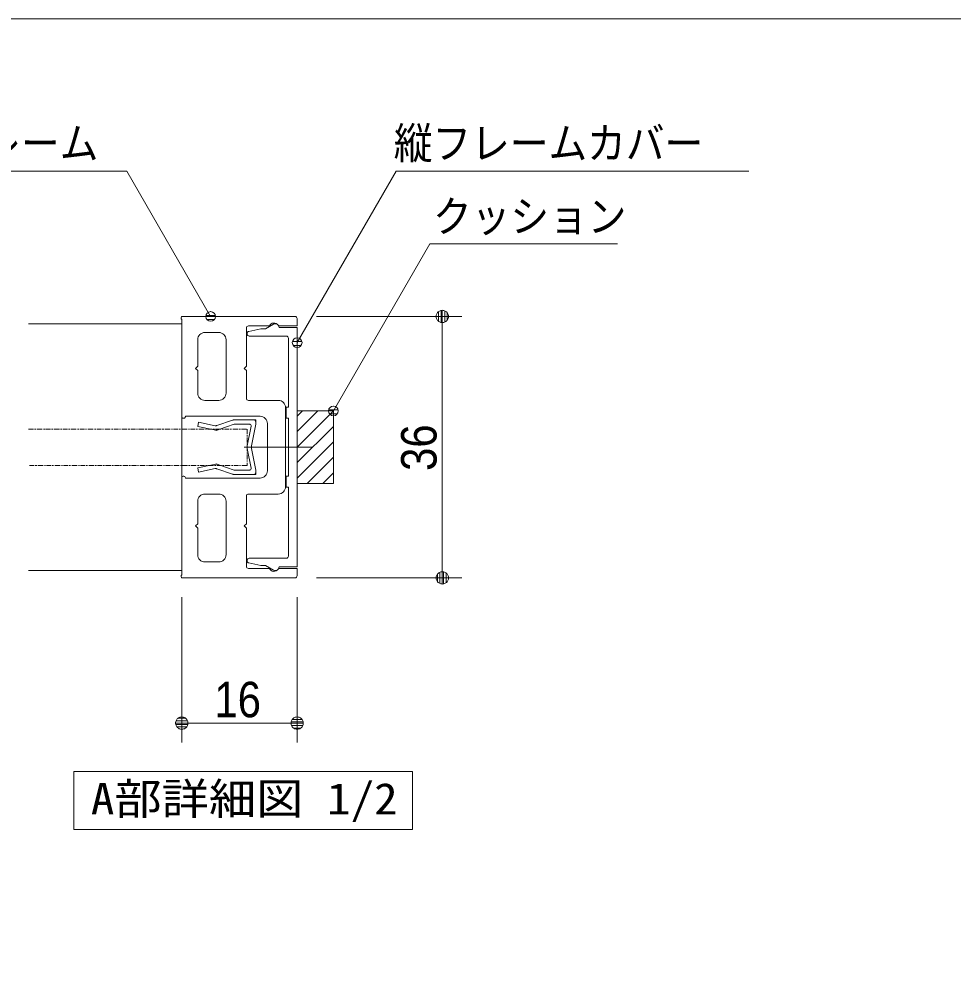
# Model space of a CAD drawing. Units: millimetres, scale not verified. Extents: x -6062 to 6062, y -3045 to 3045.
# Drawn here: x -4963 to -3998, y 1791 to 2770 of the extents above; entities that cross this region are included whole.
import ezdxf
from ezdxf.enums import TextEntityAlignment as Align

# ---------------------------------------------------------------- set-up
doc = ezdxf.new("R2010")
doc.units = ezdxf.units.MM
doc.header["$LTSCALE"] = 20
doc.linetypes.add('DOUBLE_CHAIN1', pattern=[8.8, 5, -1, 0.6, -0.6, 0.6, -1])
for name, color, linetype, lineweight in [('0-0_2寸法-3', 7, 'Continuous', 9), ('0-1_3一般', 7, 'Continuous', 9), ('0-2_1図面枠', 7, 'Continuous', 9), ('0-3_2寸法-1', 7, 'Continuous', 9), ('0-4_0', 7, 'Continuous', 9)]:
    doc.layers.add(name, color=color, linetype=linetype, lineweight=lineweight)
doc.styles.add('ＭＳ ゴシック', font='')
doc.styles.add('ＭＳ Ｐゴシック', font='')
doc.styles.get('ＭＳ ゴシック').set_extended_font_data('MS Gothic')
doc.styles.get('ＭＳ Ｐゴシック').set_extended_font_data('MS PGothic')

# ---------------------------------------------------------------- blocks, each defined once
blk = doc.blocks.new('グループ-112')
at = {"layer": '0-1_3一般'}
for p, q in [((-59422.8, 47002.3), (-59441, 46993.7)), ((-59099.3, 47112.5), (-59422.8, 47002.3)), ((-59384.3, 46920.9), (-59070, 47026.9)), ((-58665, 47116.9), (-59080.1, 47116.9)), ((-58746.2, 47026.9), (-59070, 47026.9)), ((-58620, 47026.9), (-58707.4, 46582.4)), ((-58665, 47116.9), (-58620, 47116.9)), ((-58620, 47071.9), (-58620, 47116.9)), ((-58620, 47026.9), (-58620, 47071.9)), ((-59479.4, 46909.8), (-59430, 46899.4)), ((-59460.8, 46997.9), (-59441, 46993.7)), ((-59384.3, 46920.9), (-59430, 46899.4)), ((-58716.8, 46991.3), (-58797.4, 46582.4)), ((-58716.8, 46117.5), (-58797.4, 46526.3)), ((-58620, 46081.9), (-58707.4, 46526.3)), ((-59479.4, 46198.9), (-59430, 46209.4)), ((-59460.8, 46110.8), (-59441, 46115)), ((-59422.8, 46106.4), (-59441, 46115)), ((-59384.3, 46187.8), (-59430, 46209.4)), ((-59422.8, 46106.4), (-59099.3, 45996.2)), ((-59070, 46081.9), (-59384.3, 46187.8)), ((-58746.2, 46081.9), (-59070, 46081.9)), ((-58620, 46036.9), (-58620, 46081.9)), ((-58620, 46036.9), (-58620, 45991.9)), ((-59080.1, 45991.9), (-58665, 45991.9)), ((-58665, 45991.9), (-58620, 45991.9))]:
    blk.add_line(p, q, dxfattribs=at)
for points in [[(-59460.8, 46997.9), (-59801.4, 47069.9), (-59820, 46981.9), (-59479.4, 46909.8)], [(-59479.4, 46198.9), (-59820, 46126.9), (-59801.4, 46038.8), (-59460.8, 46110.8)]]:
    blk.add_lwpolyline(points, dxfattribs=at)
at = {"layer": '0-1_3一般', "linetype": 'DOUBLE_CHAIN1'}
blk.add_lwpolyline([(-63315, 46929.4), (-58800, 46929.4), (-58800, 46179.4), (-63315, 46179.4)], dxfattribs=at)
at = {"layer": '0-1_3一般'}
for centre, radius, start, end in [((-59448.4, 47056.6), 60, 276.66677, 295.27772), ((-59080.1, 47071.9), 45, 102.63886, 115.27772), ((-59080.1, 47071.9), 45, 90, 102.63886), ((-58746.2, 46996.9), 30, 39.6175, 90), ((-58746.2, 46996.9), 30, 349.23499, 39.6175), ((-58665, 47071.9), 45, 45, 90), ((-58665, 47071.9), 45, 0, 45), ((-59448.4, 47056.6), 150, 258.05582, 276.66677), ((-59448.4, 47056.6), 60, 258.05582, 276.66677), ((-59448.4, 47056.6), 150, 276.66677, 295.27772), ((-58650, 46554.4), 150, 174.6175, 180), ((-58650, 46554.4), 150, 180, 185.3825), ((-58650, 46554.4), 150, 169.23499, 174.6175), ((-58650, 46554.4), 150, 185.3825, 190.76501), ((-58560, 46554.4), 150, 174.6175, 180), ((-58560, 46554.4), 150, 180, 185.3825), ((-58560, 46554.4), 150, 169.23499, 174.6175), ((-58560, 46554.4), 150, 185.3825, 190.76501), ((-59448.4, 46052.1), 150, 83.33323, 101.94418), ((-59448.4, 46052.1), 60, 83.33323, 101.94418), ((-59448.4, 46052.1), 60, 64.72228, 83.33323), ((-59448.4, 46052.1), 150, 64.72228, 83.33323), ((-58746.2, 46111.9), 30, 270, 320.3825), ((-58746.2, 46111.9), 30, 320.3825, 10.76501), ((-58665, 46036.9), 45, 315, 0), ((-59080.1, 46036.9), 45, 244.72228, 257.36114), ((-59080.1, 46036.9), 45, 257.36114, 270), ((-58665, 46036.9), 45, 270, 315)]:
    blk.add_arc(centre, radius, start, end, dxfattribs=at)
blk = doc.blocks.new('グループ-113')
at = {"layer": '0-1_3一般'}
for p, q in [((-58763.8, 48946.6), (-58514.6, 48996.4)), ((-58800, 48894.4), (-58800, 48902.5)), ((-57990, 48849.4), (-58755, 48849.4)), ((-57945, 47379.4), (-57945, 48804.4)), ((-57945, 45954.4), (-57945, 47154.4)), ((-58362.3, 46554.4), (-57462.3, 46554.4)), ((-57945, 44304.4), (-57945, 45729.4)), ((-58800, 44206.2), (-58800, 44214.4)), ((-58514.6, 44112.3), (-58763.8, 44162.1)), ((-58755, 44259.4), (-57990, 44259.4))]:
    blk.add_line(p, q, dxfattribs=at)
for points in [[(-58485.1, 48999.4), (-58417, 48999.4), (-58252.5, 49094.3)], [(-58140, 49029.4), (-57765, 49029.4), (-57765, 44079.4), (-58140, 44079.4)], [(-57945, 47154.4), (-57990, 47154.4), (-57990, 47379.4), (-57945, 47379.4)], [(-57945, 45729.4), (-57990, 45729.4), (-57990, 45954.4), (-57945, 45954.4)], [(-58252.5, 44014.4), (-58417, 44109.4), (-58485.1, 44109.4)]]:
    blk.add_lwpolyline(points, dxfattribs=at)
for centre, radius, start, end in [((-58485.1, 48849.4), 150, 95.65497, 101.30993), ((-58485.1, 48849.4), 150, 90, 95.65497), ((-58215, 49029.4), 75, 60, 120), ((-58215, 49029.4), 75, 0, 60), ((-58755, 48902.5), 45, 140.65497, 180), ((-58755, 48894.4), 45, 180, 225), ((-58755, 48902.5), 45, 101.30993, 140.65497), ((-58755, 48894.4), 45, 225, 270), ((-57990, 48804.4), 45, 45, 90), ((-57990, 48804.4), 45, 0, 45), ((-57990, 44304.4), 45, 270, 315), ((-57990, 44304.4), 45, 315, 0), ((-58755, 44214.4), 45, 135, 180), ((-58755, 44206.2), 45, 180, 219.34503), ((-58755, 44206.2), 45, 219.34503, 258.69007), ((-58755, 44214.4), 45, 90, 135), ((-58485.1, 44259.4), 150, 258.69007, 264.34503), ((-58485.1, 44259.4), 150, 264.34503, 270), ((-58215, 44079.4), 75, 300, 0), ((-58215, 44079.4), 75, 240, 300)]:
    blk.add_arc(centre, radius, start, end, dxfattribs=at)
blk = doc.blocks.new('グループ-114')
at = {"layer": '0-1_3一般'}
for p, q in [((-60165, 49220.3), (-60165, 49224.4)), ((-60150, 47184.4), (-60150, 49194.4)), ((-60135, 49254.4), (-57810, 49254.4)), ((-57765, 49059.4), (-57765, 49209.4)), ((-58815, 49014.4), (-58815, 48226.9)), ((-58770, 49059.4), (-58339.9, 49059.4)), ((-58132.8, 49059.4), (-57765, 49059.4)), ((-59820, 48774.4), (-59820, 48226.9)), ((-59385, 48924.4), (-59670, 48924.4)), ((-59235, 48774.4), (-59235, 47671.9)), ((-59865, 48181.9), (-59820, 48226.9)), ((-59820, 48136.9), (-59865, 48181.9)), ((-58860, 48181.9), (-58815, 48226.9)), ((-58815, 48136.9), (-58860, 48181.9)), ((-59820, 48136.9), (-59820, 47671.9)), ((-58815, 48136.9), (-58815, 47566.9)), ((-59385, 47521.9), (-59670, 47521.9)), ((-58155, 47521.9), (-58770, 47521.9)), ((-58005, 47371.9), (-58005, 45736.9)), ((-60105, 47154.4), (-60120, 47154.4)), ((-58380, 47041.9), (-58380, 46066.9)), ((-58860, 46554.4), (-57693.9, 46554.4)), ((-60150, 45924.4), (-60150, 43914.4)), ((-60105, 45954.4), (-60120, 45954.4)), ((-60075, 45916.9), (-60075, 45924.4)), ((-58530, 45916.9), (-60075, 45916.9)), ((-59820, 44971.9), (-59820, 45436.9)), ((-59385, 45586.9), (-59670, 45586.9)), ((-59235, 44334.4), (-59235, 45436.9)), ((-58815, 44971.9), (-58815, 45541.9)), ((-58155, 45586.9), (-58770, 45586.9)), ((-59865, 44926.9), (-59820, 44971.9)), ((-59820, 44881.9), (-59865, 44926.9)), ((-59820, 44334.4), (-59820, 44881.9)), ((-58860, 44926.9), (-58815, 44971.9)), ((-58815, 44881.9), (-58860, 44926.9)), ((-58815, 44094.4), (-58815, 44881.9)), ((-59385, 44184.4), (-59670, 44184.4)), ((-60165, 43888.4), (-60165, 43884.4)), ((-58770, 44049.4), (-58339.9, 44049.4)), ((-58132.8, 44049.4), (-57765, 44049.4)), ((-57765, 44049.4), (-57765, 43899.4)), ((-60135, 43854.4), (-57810, 43854.4))]:
    blk.add_line(p, q, dxfattribs=at)
blk.add_lwpolyline([(-58530, 47191.9), (-60075, 47191.9), (-60075, 47184.4)], dxfattribs=at)
for centre, radius, start, end in [((-60135, 49224.4), 30, 135, 180), ((-60135, 49220.3), 30, 180, 210), ((-60135, 49220.3), 30, 210, 240), ((-60135, 49224.4), 30, 90, 135), ((-57810, 49209.4), 45, 45, 90), ((-57810, 49209.4), 45, 0, 45), ((-58770, 49014.4), 45, 135, 180), ((-58770, 49014.4), 45, 90, 135), ((-58245, 49014.4), 105, 94.18603, 154.62307), ((-58245, 49014.4), 105, 33.74899, 94.18603), ((-58132.8, 49089.4), 30, 213.74899, 241.87449), ((-58132.8, 49089.4), 30, 241.87449, 270), ((-59670, 48774.4), 150, 135, 180), ((-59670, 48774.4), 150, 90, 135), ((-59385, 48774.4), 150, 45, 90), ((-59385, 48774.4), 150, 0, 45), ((-59670, 47671.9), 150, 180, 225), ((-59385, 47671.9), 150, 315, 0), ((-59670, 47671.9), 150, 225, 270), ((-59385, 47671.9), 150, 270, 315), ((-58770, 47566.9), 45, 180, 225), ((-58770, 47566.9), 45, 225, 270), ((-58155, 47371.9), 150, 45, 90), ((-58155, 47371.9), 150, 0, 45), ((-60120, 47184.4), 30, 180, 225), ((-60120, 47184.4), 30, 225, 270), ((-60105, 47184.4), 30, 270, 315), ((-60105, 47184.4), 30, 315, 0), ((-58530, 47041.9), 150, 45, 90), ((-58530, 47041.9), 150, 0, 45), ((-58530, 46066.9), 150, 315, 0), ((-60120, 45924.4), 30, 135, 180), ((-60120, 45924.4), 30, 90, 135), ((-60105, 45924.4), 30, 45, 90), ((-60105, 45924.4), 30, 0, 45), ((-58530, 46066.9), 150, 270, 315), ((-58155, 45736.9), 150, 315, 0), ((-59670, 45436.9), 150, 135, 180), ((-59670, 45436.9), 150, 90, 135), ((-59385, 45436.9), 150, 45, 90), ((-59385, 45436.9), 150, 0, 45), ((-58770, 45541.9), 45, 135, 180), ((-58770, 45541.9), 45, 90, 135), ((-58155, 45736.9), 150, 270, 315), ((-59670, 44334.4), 150, 180, 225), ((-59385, 44334.4), 150, 315, 0), ((-59670, 44334.4), 150, 225, 270), ((-59385, 44334.4), 150, 270, 315), ((-58770, 44094.4), 45, 180, 225), ((-60135, 43888.4), 30, 150, 180), ((-60135, 43884.4), 30, 180, 225), ((-60135, 43888.4), 30, 120, 150), ((-58770, 44094.4), 45, 225, 270), ((-58245, 44094.4), 105, 205.37693, 265.81397), ((-58245, 44094.4), 105, 265.81397, 326.25101), ((-58132.8, 44019.4), 30, 118.12551, 146.25101), ((-58132.8, 44019.4), 30, 90, 118.12551), ((-57810, 43899.4), 45, 315, 0), ((-60135, 43884.4), 30, 225, 270), ((-57810, 43899.4), 45, 270, 315)]:
    blk.add_arc(centre, radius, start, end, dxfattribs=at)
blk.add_blockref('グループ-113', (0, 0), dxfattribs=at)
blk = doc.blocks.new('グループ-115')
at = {"layer": '0-1_3一般'}
blk.add_lwpolyline([(-63315, 44004.4), (-60150, 44004.4), (-60150, 49104.4), (-63315, 49104.4)], dxfattribs=at)
blk = doc.blocks.new('グループ-116')
at = {"layer": '0-1_3一般'}
for p, q in [((-57765, 47195), (-57655.6, 47304.4)), ((-57765, 46875), (-57335.6, 47304.4)), ((-57765, 46555), (-57015.6, 47304.4)), ((-57765, 46235), (-57015, 46985)), ((-57765, 45915), (-57015, 46665)), ((-57555.6, 45804.4), (-57015, 46345)), ((-57235.6, 45804.4), (-57015, 46025))]:
    blk.add_line(p, q, dxfattribs=at)
blk.add_lwpolyline([(-57015, 47304.4), (-57765, 47304.4), (-57765, 45804.4), (-57015, 45804.4)], close=True, dxfattribs=at)
blk.add_lwpolyline([(-57015, 47304.4), (-57765, 47304.4), (-57765, 45804.4), (-57015, 45804.4)], close=True, dxfattribs=at)
for name in ['グループ-114', 'グループ-115', 'グループ-112']:
    blk.add_blockref(name, (0, 0), dxfattribs=at)
blk = doc.blocks.new('_Dot')
at = {"layer": '0-4_0'}
for p, q in [((-10, 0), (-20, 0)), ((9.78, 2), (-9.78, 2)), ((7.99, 6), (-7.99, 6)), ((9.16, -3.98), (-9.16, -3.98)), ((6, -7.98), (-6, -7.98))]:
    blk.add_line(p, q, dxfattribs=at)
for points in [[(10, 0), (9.92, 1.25), (9.69, 2.49), (9.3, 3.68), (8.76, 4.82), (8.09, 5.88), (7.29, 6.85), (6.37, 7.71), (5.36, 8.44), (4.26, 9.05), (3.09, 9.51), (1.87, 9.82), (0.63, 9.98), (-0.63, 9.98), (-1.87, 9.82), (-3.09, 9.51), (-4.26, 9.05), (-5.36, 8.44), (-6.37, 7.71), (-7.29, 6.85), (-8.09, 5.88), (-8.76, 4.82), (-9.3, 3.68), (-9.69, 2.49), (-9.92, 1.25), (-10, 0), (0, 0)], [(-10, 0), (-9.92, -1.25), (-9.69, -2.49), (-9.3, -3.68), (-8.76, -4.82), (-8.09, -5.88), (-7.29, -6.85), (-6.37, -7.71), (-5.36, -8.44), (-4.26, -9.05), (-3.09, -9.51), (-1.87, -9.82), (-0.63, -9.98), (0.63, -9.98), (1.87, -9.82), (3.09, -9.51), (4.26, -9.05), (5.36, -8.44), (6.37, -7.71), (7.29, -6.85), (8.09, -5.88), (8.76, -4.82), (9.3, -3.68), (9.69, -2.49), (9.92, -1.25), (10, 0), (0, 0)]]:
    blk.add_lwpolyline(points, close=True, dxfattribs=at)
blk = doc.blocks.new('グループ-117')
at = {"layer": '0-0_2寸法-3'}
blk.add_lwpolyline([(-62382.5, 39854.4), (-55382.5, 39854.4), (-55382.5, 38654.4), (-62382.5, 38654.4)], close=True, dxfattribs=at)
at = {"layer": '0-0_2寸法-3', "style": 'ＭＳ ゴシック', "width": 1.1}
blk.add_text('A部詳細図 1/2', height=650.9, dxfattribs=at).set_placement((-62029.4, 38772), align=Align.BOTTOM_LEFT)
blk = doc.blocks.new('グループ-121')
at = {"layer": '0-2_1図面枠'}
blk.add_lwpolyline([(-80000, 55400), (80000, 55400), (80000, -55400), (-80000, -55400)], close=True, dxfattribs=at)
blk = doc.blocks.new('図面枠')
at = {"layer": '0-2_1図面枠'}
blk.add_blockref('グループ-121', (0, 0), dxfattribs=at)

msp = doc.modelspace()

# ---------------------------------------------------------------- linework, layer by layer
at = {"layer": '0-0_2寸法-3'}
for p, q in [((-4765.01, 2467.71), (-4765.36, 2467.71)), ((-4765.01, 2467.71), (-4765.36, 2467.71)), ((-4760.29, 2463.71), (-4770.08, 2463.71)), ((-4761.19, 2459.71), (-4769.18, 2459.71)), ((-4675.58, 2440.71), (-4675.92, 2440.71)), ((-4675.58, 2440.71), (-4675.92, 2440.71)), ((-4670.86, 2436.71), (-4680.64, 2436.71)), ((-4671.75, 2432.71), (-4679.75, 2432.71)), ((-4638.08, 2370.21), (-4638.42, 2370.21)), ((-4638.08, 2370.21), (-4638.42, 2370.21)), ((-4633.36, 2366.21), (-4643.14, 2366.21)), ((-4634.25, 2362.21), (-4642.25, 2362.21))]:
    msp.add_line(p, q, dxfattribs=at)
for points in [[(-4765.19, 2462.72), (-4851.79, 2612.72), (-5078.67, 2612.72)], [(-4675.75, 2435.72), (-4573.56, 2612.72), (-4209.12, 2612.72)], [(-4638.25, 2365.22), (-4538.66, 2537.72), (-4344.57, 2537.72)]]:
    msp.add_lwpolyline(points, dxfattribs=at)
for centre in [(-4765.19, 2462.72), (-4765.19, 2462.72), (-4675.75, 2435.72), (-4675.75, 2435.72), (-4638.25, 2365.22), (-4638.25, 2365.22)]:
    msp.add_circle(centre, 5.01, dxfattribs=at)
at = {"layer": '0-3_2寸法-1'}
for p, q in [((-4655.75, 2462.72), (-4505.75, 2462.72)), ((-4525.75, 2450.01), (-4525.75, 2205.43)), ((-4655.75, 2192.72), (-4505.75, 2192.72)), ((-4795, 2172.72), (-4795, 2022.72)), ((-4675.75, 2172.72), (-4675.75, 2022.72)), ((-4688.46, 2042.72), (-4782.29, 2042.72))]:
    msp.add_line(p, q, dxfattribs=at)

# ---------------------------------------------------------------- block references
at = {"layer": '0-0_2寸法-3', "xscale": 0.05, "yscale": 0.05}
msp.add_blockref('グループ-117', (-1787.5, 0), dxfattribs=at)
at = {"layer": '0-1_3一般', "xscale": 0.05, "yscale": 0.05}
msp.add_blockref('グループ-116', (-1787.5, 0), dxfattribs=at)
at = {"layer": '0-2_1図面枠', "xscale": 0.05, "yscale": 0.05}
msp.add_blockref('図面枠', (-1787.5, 0), dxfattribs=at)
at = {"layer": '0-3_2寸法-1', "xscale": 0.6356201, "yscale": 0.6356201}
for p, rotation in [((-4525.75, 2462.72), 90), ((-4525.75, 2192.72), 270), ((-4795, 2042.72), 180)]:
    msp.add_blockref('_Dot', p, dxfattribs=dict(at, rotation=rotation))
msp.add_blockref('_Dot', (-4675.75, 2042.72), dxfattribs=at)

# ---------------------------------------------------------------- texts
at = {"layer": '0-0_2寸法-3', "style": 'ＭＳ ゴシック', "width": 0.9}
for s, p in [('縦フレーム', (-5080.97, 2615.69)), ('縦フレームカバー', (-4575.86, 2615.69)), ('クッション', (-4535.32, 2540.11))]:
    msp.add_text(s, height=32.55, dxfattribs=at).set_placement(p, align=Align.BOTTOM_LEFT)
at = {"layer": '0-3_2寸法-1', "style": 'ＭＳ Ｐゴシック', "width": 0.9}
msp.add_text('36', height=36.66, rotation=90, dxfattribs=at).set_placement((-4520.69, 2303.23), align=Align.BOTTOM_LEFT)
msp.add_text('16', height=36.66, dxfattribs=at).set_placement((-4761.2, 2037.76), align=Align.BOTTOM_LEFT)

doc.saveas('drawing.dxf')
